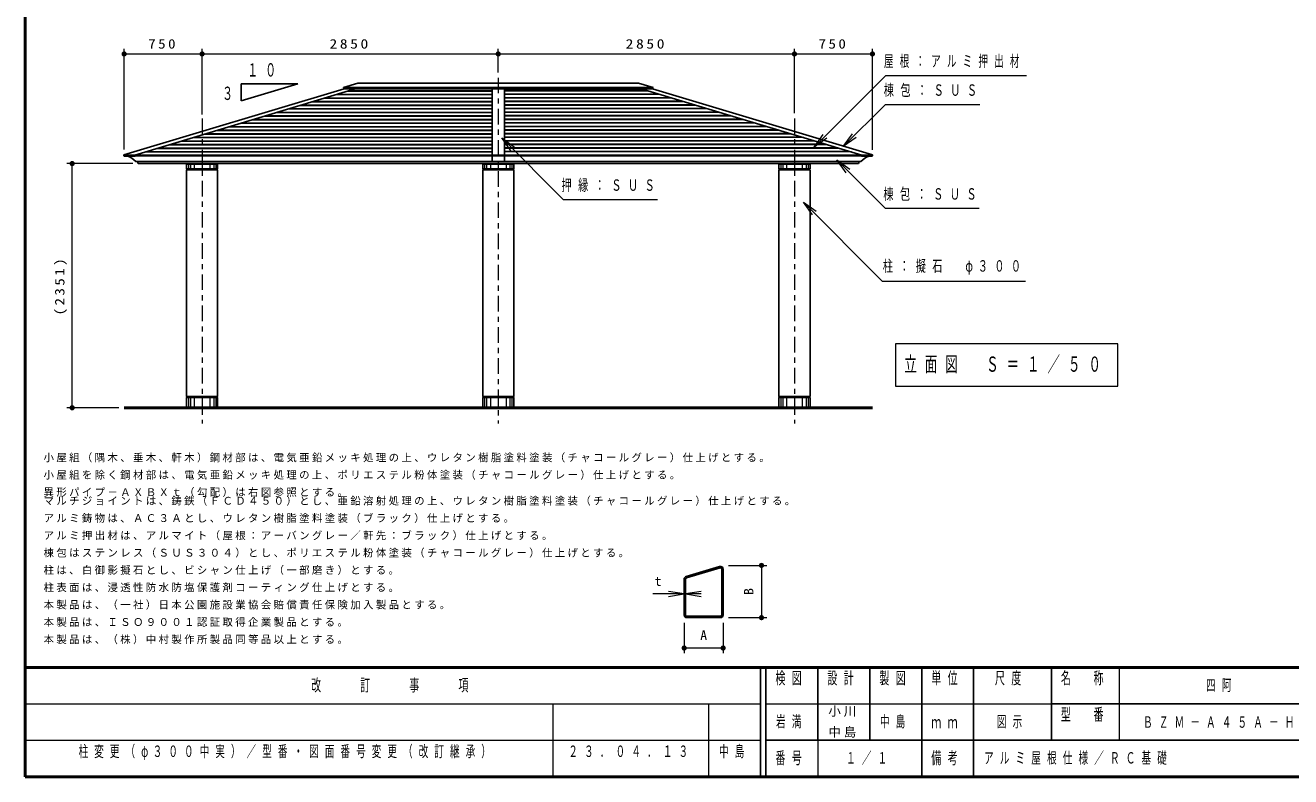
# Model space of a CAD drawing. Units: millimetres on the paper, with parts at other scales. Extents: x -385 to 224, y -9 to 267.
# Drawn here: x -385 to -141.5, y 0 to 144.6 of the extents above; entities that cross this region are included whole.
import ezdxf
from ezdxf.enums import TextEntityAlignment as Align

# ---------------------------------------------------------------- set-up
doc = ezdxf.new("R2010")
doc.units = ezdxf.units.MM
doc.linetypes.add('USER2', pattern=[6, 3, -1, 1, -1])
doc.layers.add('LY_1', color=190, linetype='Continuous', lineweight=25)
doc.styles.add('ＭＳ ゴシック', font='')
doc.styles.get('ＭＳ ゴシック').set_extended_font_data('MS Gothic')

# ---------------------------------------------------------------- blocks, each defined once
blk = doc.blocks.new('filled_dot')
at = {"color": 0, "linetype": 'Continuous', "lineweight": -2, "const_width": 1.25}
blk.add_lwpolyline([(-0.625, 0, 1), (0.625, 0, 1)], format="xyb", close=True, dxfattribs=at)
blk = doc.blocks.new('open_arrow')
at = {"color": 0, "linetype": 'Continuous', "lineweight": -2}
blk.add_lwpolyline([(7.5, 1.25), (0, 0), (7.5, -1.25)], dxfattribs=at)

msp = doc.modelspace()

# ---------------------------------------------------------------- linework, layer by layer
at = {"layer": 'LY_1', "color": 7, "lineweight": 50}
for p, q in [((-385, 267), (-385, 0)), ((-365.984, 70.995), (-293.984, 70.995)), ((-221.984, 70.995), (-293.984, 70.995)), ((-385, 21), (0, 21)), ((-385, 0), (0, 0))]:
    msp.add_line(p, q, dxfattribs=at)
at = {"layer": 'LY_1', "color": 7, "lineweight": 13}
for p, q in [((-365.984, 120.673), (-365.984, 140.092)), ((-365.984, 139.092), (-350.984, 139.092)), ((-350.984, 127.425), (-350.984, 140.092)), ((-350.984, 127.668), (-350.984, 140.092)), ((-350.984, 139.092), (-293.984, 139.092)), ((-293.984, 135.525), (-293.984, 140.092)), ((-293.984, 139.092), (-236.984, 139.092)), ((-236.984, 127.668), (-236.984, 140.092)), ((-236.984, 139.092), (-221.984, 139.092)), ((-221.984, 120.633), (-221.984, 140.092)), ((-293.323, 122.94), (-291.202, 120.819)), ((-293.323, 122.94), (-290.848, 121.172)), ((-291.555, 120.465), (-293.323, 122.94)), ((-233.215, 121.134), (-231.451, 123.611)), ((-233.215, 121.134), (-231.097, 123.258)), ((-230.743, 122.905), (-233.215, 121.134)), ((-227.589, 121.271), (-225.822, 123.746)), ((-227.589, 121.271), (-225.468, 123.393)), ((-225.115, 123.039), (-227.589, 121.271)), ((-364.295, 118.006), (-376.984, 118.006)), ((-375.984, 70.995), (-375.984, 118.006)), ((-353.609, 117.896), (-353.609, 116.995)), ((-353.234, 117.896), (-353.234, 116.995)), ((-352.484, 117.896), (-352.484, 116.995)), ((-350.984, 117.896), (-350.984, 116.995)), ((-349.484, 117.896), (-349.484, 116.995)), ((-348.734, 117.896), (-348.734, 116.995)), ((-348.359, 117.896), (-348.359, 116.995)), ((-296.609, 117.896), (-296.609, 116.995)), ((-296.234, 117.896), (-296.234, 116.995)), ((-295.484, 117.896), (-295.484, 116.995)), ((-293.984, 117.896), (-293.984, 116.995)), ((-292.484, 117.896), (-292.484, 116.995)), ((-291.734, 117.896), (-291.734, 116.995)), ((-291.359, 117.896), (-291.359, 116.995)), ((-239.609, 117.896), (-239.609, 116.995)), ((-239.234, 117.896), (-239.234, 116.995)), ((-238.484, 117.896), (-238.484, 116.995)), ((-236.984, 117.896), (-236.984, 116.995)), ((-235.484, 117.896), (-235.484, 116.995)), ((-234.734, 117.896), (-234.734, 116.995)), ((-234.359, 117.896), (-234.359, 116.995)), ((-228.832, 118.703), (-226.711, 116.582)), ((-228.832, 118.703), (-226.357, 116.935)), ((-227.065, 116.228), (-228.832, 118.703)), ((-235.258, 110.587), (-233.145, 108.457)), ((-235.258, 110.587), (-232.79, 108.81)), ((-233.499, 108.105), (-235.258, 110.587)), ((-217.556, 83.296), (-217.556, 75.163)), ((-174.756, 83.296), (-217.556, 83.296)), ((-174.756, 75.163), (-174.756, 83.296)), ((-217.556, 75.163), (-174.756, 75.163)), ((-366.984, 70.995), (-376.984, 70.995)), ((-353.609, 72.995), (-353.609, 70.995)), ((-353.234, 72.995), (-353.234, 70.995)), ((-352.484, 72.995), (-352.484, 70.995)), ((-350.984, 72.995), (-350.984, 70.995)), ((-349.484, 72.995), (-349.484, 70.995)), ((-348.734, 72.995), (-348.734, 70.995)), ((-348.359, 72.995), (-348.359, 70.995)), ((-296.609, 72.995), (-296.609, 70.995)), ((-296.234, 72.995), (-296.234, 70.995)), ((-295.484, 72.995), (-295.484, 70.995)), ((-293.984, 72.995), (-293.984, 70.995)), ((-292.484, 72.995), (-292.484, 70.995)), ((-291.734, 72.995), (-291.734, 70.995)), ((-291.359, 72.995), (-291.359, 70.995)), ((-239.609, 72.995), (-239.609, 70.995)), ((-239.234, 72.995), (-239.234, 70.995)), ((-238.484, 72.995), (-238.484, 70.995)), ((-236.984, 72.995), (-236.984, 70.995)), ((-235.484, 72.995), (-235.484, 70.995)), ((-234.734, 72.995), (-234.734, 70.995)), ((-234.359, 72.995), (-234.359, 70.995)), ((-249.706, 40.659), (-242.326, 40.659)), ((-243.326, 40.659), (-243.326, 30.609)), ((-254.944, 35.16), (-264.229, 35.16)), ((-258.206, 29.609), (-258.206, 23.76)), ((-250.706, 29.609), (-250.706, 23.76)), ((-249.706, 30.609), (-242.326, 30.609)), ((-250.706, 24.76), (-258.206, 24.76)), ((-174.5, 21), (-174.5, 7)), ((-385, 14), (-243.5, 14)), ((-283.5, 14), (-283.5, 0)), ((-253.5, 14), (-253.5, 0)), ((-242.5, 14), (-187.5, 14)), ((-385, 7), (-243.5, 7)), ((-232.5, 7), (-232.5, 0))]:
    msp.add_line(p, q, dxfattribs=at)
at = {"layer": 'LY_1', "color": 7, "linetype": 'USER2', "lineweight": 13}
for p, q in [((-293.984, 134.525), (-293.984, 67.966)), ((-350.984, 126.668), (-350.984, 67.966)), ((-236.984, 126.668), (-236.984, 67.966))]:
    msp.add_line(p, q, dxfattribs=at)
at = {"layer": 'LY_1', "color": 131}
for p, q in [((-323.656, 132.379), (-366.008, 119.673)), ((-321.49, 132.379), (-363.945, 119.642)), ((-266.479, 132.379), (-224.024, 119.642)), ((-264.313, 132.379), (-221.96, 119.673)), ((-365.97, 119.434), (-366.03, 119.633)), ((-365.97, 119.434), (-363.883, 119.434)), ((-363.883, 119.434), (-363.945, 119.642)), ((-224.086, 119.434), (-224.024, 119.642)), ((-221.999, 119.434), (-224.086, 119.434)), ((-221.999, 119.434), (-221.939, 119.633))]:
    msp.add_line(p, q, dxfattribs=at)
at = {"layer": 'LY_1', "color": 7}
for p, q in [((-343.472, 133.346), (-332.548, 133.346)), ((-343.472, 133.346), (-343.472, 130.068)), ((-343.472, 130.068), (-332.548, 133.345)), ((-295.184, 132.366), (-295.184, 118.376)), ((-292.784, 132.366), (-292.784, 118.376)), ((-363.412, 118.376), (-363.295, 117.986)), ((-363.295, 117.986), (-293.984, 117.986)), ((-224.674, 117.986), (-293.984, 117.986)), ((-224.557, 118.376), (-224.674, 117.986)), ((-257.832, 38.521), (-251.382, 40.456)), ((-251.309, 40.211), (-257.759, 38.276)), ((-250.969, 39.953), (-250.969, 31.134)), ((-250.706, 39.953), (-250.706, 31.134)), ((-258.206, 38.018), (-258.206, 31.134)), ((-257.944, 38.018), (-257.944, 31.134)), ((-257.681, 30.871), (-251.231, 30.871)), ((-251.231, 30.609), (-257.681, 30.609)), ((-202.5, 7), (-202.5, 0))]:
    msp.add_line(p, q, dxfattribs=at)
at = {"layer": 'LY_1', "color": 2}
for p, q in [((-320.984, 133.492), (-323.782, 132.653)), ((-323.782, 132.653), (-323.696, 132.366)), ((-323.782, 132.653), (-293.984, 132.653)), ((-323.696, 132.366), (-293.984, 132.366)), ((-320.984, 133.492), (-293.984, 133.492)), ((-266.984, 133.492), (-293.984, 133.492)), ((-264.187, 132.653), (-293.984, 132.653)), ((-264.273, 132.366), (-293.984, 132.366)), ((-266.984, 133.492), (-264.187, 132.653)), ((-264.187, 132.653), (-264.273, 132.366))]:
    msp.add_line(p, q, dxfattribs=at)
at = {"layer": 'LY_1', "color": 12, "lineweight": 13}
for p, q in [((-322.882, 131.961), (-295.184, 131.961)), ((-322.567, 132.055), (-295.184, 132.055)), ((-265.402, 132.055), (-292.784, 132.055)), ((-265.087, 131.961), (-292.784, 131.961)), ((-332.077, 129.203), (-295.184, 129.203)), ((-331.762, 129.297), (-295.184, 129.297)), ((-329.778, 129.892), (-295.184, 129.892)), ((-329.464, 129.986), (-295.184, 129.986)), ((-327.479, 130.582), (-295.184, 130.582)), ((-327.165, 130.676), (-295.184, 130.676)), ((-325.18, 131.271), (-295.184, 131.271)), ((-324.866, 131.366), (-295.184, 131.366)), ((-263.103, 131.366), (-292.784, 131.366)), ((-262.788, 131.271), (-292.784, 131.271)), ((-260.804, 130.676), (-292.784, 130.676)), ((-260.49, 130.582), (-292.784, 130.582)), ((-258.505, 129.986), (-292.784, 129.986)), ((-258.191, 129.892), (-292.784, 129.892)), ((-256.206, 129.297), (-292.784, 129.297)), ((-255.892, 129.203), (-292.784, 129.203)), ((-338.973, 127.134), (-295.184, 127.134)), ((-338.659, 127.228), (-295.184, 127.228)), ((-336.674, 127.823), (-295.184, 127.823)), ((-336.36, 127.918), (-295.184, 127.918)), ((-334.375, 128.513), (-295.184, 128.513)), ((-334.061, 128.607), (-295.184, 128.607)), ((-253.908, 128.607), (-292.784, 128.607)), ((-253.593, 128.513), (-292.784, 128.513)), ((-251.609, 127.918), (-292.784, 127.918)), ((-251.295, 127.823), (-292.784, 127.823)), ((-249.31, 127.228), (-292.784, 127.228)), ((-248.996, 127.134), (-292.784, 127.134)), ((-348.168, 124.375), (-295.184, 124.375)), ((-347.854, 124.469), (-295.184, 124.469)), ((-345.869, 125.065), (-295.184, 125.065)), ((-345.555, 125.159), (-295.184, 125.159)), ((-343.571, 125.754), (-295.184, 125.754)), ((-343.256, 125.849), (-295.184, 125.849)), ((-341.272, 126.444), (-295.184, 126.444)), ((-340.957, 126.538), (-295.184, 126.538)), ((-247.011, 126.538), (-292.784, 126.538)), ((-246.697, 126.444), (-292.784, 126.444)), ((-244.713, 125.849), (-292.784, 125.849)), ((-244.398, 125.754), (-292.784, 125.754)), ((-242.414, 125.159), (-292.784, 125.159)), ((-242.099, 125.065), (-292.784, 125.065)), ((-240.115, 124.469), (-292.784, 124.469)), ((-239.801, 124.375), (-292.784, 124.375)), ((-355.065, 122.306), (-295.184, 122.306)), ((-354.75, 122.401), (-295.184, 122.401)), ((-352.766, 122.996), (-295.184, 122.996)), ((-352.451, 123.09), (-295.184, 123.09)), ((-350.467, 123.685), (-295.184, 123.685)), ((-350.153, 123.78), (-295.184, 123.78)), ((-237.816, 123.78), (-292.784, 123.78)), ((-237.502, 123.685), (-292.784, 123.685)), ((-235.517, 123.09), (-292.784, 123.09)), ((-235.203, 122.996), (-292.784, 122.996)), ((-233.219, 122.401), (-292.784, 122.401)), ((-232.904, 122.306), (-292.784, 122.306)), ((-361.961, 120.237), (-295.184, 120.237)), ((-361.646, 120.332), (-295.184, 120.332)), ((-359.662, 120.927), (-295.184, 120.927)), ((-359.348, 121.021), (-295.184, 121.021)), ((-357.363, 121.617), (-295.184, 121.617)), ((-357.049, 121.711), (-295.184, 121.711)), ((-230.92, 121.711), (-292.784, 121.711)), ((-230.605, 121.617), (-292.784, 121.617)), ((-228.621, 121.021), (-292.784, 121.021)), ((-228.307, 120.927), (-292.784, 120.927)), ((-226.322, 120.332), (-292.784, 120.332)), ((-226.008, 120.237), (-292.784, 120.237))]:
    msp.add_line(p, q, dxfattribs=at)
at = {"layer": 'LY_1', "color": 4}
for p, q in [((-293.984, 119.642), (-365.984, 119.642)), ((-293.984, 119.455), (-363.889, 119.455)), ((-293.984, 119.642), (-221.984, 119.642)), ((-293.984, 119.455), (-224.08, 119.455)), ((-293.984, 118.376), (-363.75, 118.376)), ((-353.899, 117.995), (-353.985, 117.895)), ((-347.984, 117.896), (-353.984, 117.896)), ((-353.984, 117.894), (-353.984, 116.995)), ((-353.984, 116.995), (-347.984, 116.995)), ((-348.07, 117.995), (-353.899, 117.995)), ((-353.899, 116.995), (-353.899, 116.795)), ((-348.07, 116.995), (-348.07, 116.795)), ((-348.069, 117.996), (-347.984, 117.896)), ((-347.984, 117.894), (-347.984, 116.995)), ((-296.899, 117.995), (-296.985, 117.895)), ((-290.984, 117.896), (-296.984, 117.896)), ((-296.984, 117.894), (-296.984, 116.995)), ((-296.984, 116.995), (-290.984, 116.995)), ((-291.07, 117.995), (-296.899, 117.995)), ((-296.899, 116.995), (-296.899, 116.795)), ((-293.984, 118.376), (-224.218, 118.376)), ((-291.07, 116.995), (-291.07, 116.795)), ((-291.069, 117.996), (-290.984, 117.896)), ((-290.984, 117.894), (-290.984, 116.995)), ((-239.899, 117.995), (-239.985, 117.895)), ((-233.984, 117.896), (-239.984, 117.896)), ((-239.984, 117.894), (-239.984, 116.995)), ((-239.984, 116.995), (-233.984, 116.995)), ((-234.07, 117.995), (-239.899, 117.995)), ((-239.899, 116.995), (-239.899, 116.795)), ((-234.07, 116.995), (-234.07, 116.795)), ((-234.069, 117.996), (-233.984, 117.896)), ((-233.984, 117.894), (-233.984, 116.995)), ((-353.984, 116.795), (-347.984, 116.795)), ((-353.984, 116.795), (-353.984, 73.195)), ((-347.984, 116.795), (-347.984, 73.195)), ((-296.984, 116.795), (-290.984, 116.795)), ((-296.984, 116.795), (-296.984, 73.195)), ((-290.984, 116.795), (-290.984, 73.195)), ((-239.984, 116.795), (-233.984, 116.795)), ((-239.984, 116.795), (-239.984, 73.195)), ((-233.984, 116.795), (-233.984, 73.195)), ((-353.984, 73.195), (-347.984, 73.195)), ((-353.899, 73.195), (-353.899, 72.995)), ((-348.07, 73.195), (-348.07, 72.995)), ((-296.984, 73.195), (-290.984, 73.195)), ((-296.899, 73.195), (-296.899, 72.995)), ((-291.07, 73.195), (-291.07, 72.995)), ((-239.984, 73.195), (-233.984, 73.195)), ((-239.899, 73.195), (-239.899, 72.995)), ((-234.07, 73.195), (-234.07, 72.995)), ((-353.984, 72.995), (-347.984, 72.995)), ((-353.984, 72.995), (-353.984, 70.995)), ((-347.984, 72.995), (-347.984, 70.995)), ((-296.984, 72.995), (-290.984, 72.995)), ((-296.984, 72.995), (-296.984, 70.995)), ((-290.984, 72.995), (-290.984, 70.995)), ((-239.984, 72.995), (-233.984, 72.995)), ((-239.984, 72.995), (-239.984, 70.995)), ((-233.984, 72.995), (-233.984, 70.995))]:
    msp.add_line(p, q, dxfattribs=at)
at = {"layer": 'LY_1', "color": 211}
for p, q in [((-243.5, 21), (-243.5, 0)), ((-242.5, 21), (-242.5, 0)), ((-232.5, 21), (-232.5, 7)), ((-222.5, 21), (-222.5, 7)), ((-212.5, 21), (-212.5, 0)), ((-202.5, 21), (-202.5, 7)), ((-187.5, 21), (-187.5, 7)), ((-187.5, 14), (-70, 14)), ((-242.5, 7), (0, 7))]:
    msp.add_line(p, q, dxfattribs=at)
at = {"layer": 'LY_1', "color": 7, "lineweight": 13}
for points in [[(-233.215, 121.134), (-219.432, 134.962), (-192.35, 134.962)], [(-227.589, 121.271), (-219.486, 129.375), (-201.34, 129.375)], [(-293.323, 122.94), (-281.466, 111.083), (-263.361, 111.083)], [(-228.832, 118.703), (-219.514, 109.385), (-201.426, 109.385)], [(-235.258, 110.587), (-220.137, 95.353), (-192.534, 95.353)]]:
    msp.add_lwpolyline(points, dxfattribs=at)
at = {"layer": 'LY_1', "color": 131}
for centre, start, end in [((-365.999, 119.642), 106.69924, 196.69924), ((-221.97, 119.642), 343.30076, 73.30076)]:
    msp.add_arc(centre, 0.032, start, end, dxfattribs=at)
at = {"layer": 'LY_1', "color": 4}
for centre, start, end in [((-366.202, 116.319), 40.00125, 76.72173), ((-221.767, 116.319), 103.27827, 139.99875)]:
    msp.add_arc(centre, 3.2, start, end, dxfattribs=at)
at = {"layer": 'LY_1', "color": 7}
for centre, radius, start, end in [((-251.231, 39.953), 0.525, 0, 106.69926), ((-251.231, 39.953), 0.263, 0, 106.70022), ((-257.681, 38.018), 0.525, 106.69783, 179.99996), ((-257.681, 38.018), 0.263, 106.70023, 179.99996), ((-257.681, 31.134), 0.525, 179.99998, 270.00003), ((-257.681, 31.134), 0.263, 179.99998, 270.00003), ((-251.231, 31.134), 0.525, 270.00002, 0), ((-251.231, 31.134), 0.263, 270.00002, 0)]:
    msp.add_arc(centre, radius, start, end, dxfattribs=at)

# ---------------------------------------------------------------- block references
at = {"layer": 'LY_1', "color": 7, "lineweight": 13, "xscale": 0.4, "yscale": 0.4}
for name, p in [('filled_dot', (-365.984, 139.092)), ('filled_dot', (-350.984, 139.092)), ('filled_dot', (-293.984, 139.092)), ('filled_dot', (-236.984, 139.092)), ('open_arrow', (-257.944, 35.16)), ('filled_dot', (-258.206, 24.76))]:
    msp.add_blockref(name, p, dxfattribs=at)
for name, p, rotation in [('filled_dot', (-350.984, 139.092), 180), ('filled_dot', (-293.984, 139.092), 180), ('filled_dot', (-236.984, 139.092), 180), ('filled_dot', (-221.984, 139.092), 180), ('filled_dot', (-375.984, 118.006), 270), ('filled_dot', (-375.984, 70.995), 90), ('filled_dot', (-243.326, 40.659), 270), ('open_arrow', (-258.206, 35.16), 180), ('filled_dot', (-243.326, 30.609), 90), ('filled_dot', (-250.706, 24.76), 180)]:
    msp.add_blockref(name, p, dxfattribs=dict(at, rotation=rotation))

# ---------------------------------------------------------------- texts
at = {"layer": 'LY_1', "color": 7, "style": 'ＭＳ ゴシック', "width": 0.6}
msp.add_text('３', height=2.566, dxfattribs=at).set_placement((-346.076, 131.514), align=Align.MIDDLE_CENTER)
at = {"layer": 'LY_1', "color": 7, "style": 'ＭＳ ゴシック', "width": 1.05}
for s, p in [('t', (-263.229, 36.16)), ('A', (-254.456, 25.76))]:
    msp.add_text(s, height=1.833, dxfattribs=at).set_placement(p, align=Align.BOTTOM_CENTER)
msp.add_text('B', height=1.833, rotation=90, dxfattribs=at).set_placement((-244.326, 35.634), align=Align.BOTTOM_CENTER)
at = {"layer": 'LY_1', "color": 7, "style": 'ＭＳ ゴシック'}
for s, insert, char_height, attachment_point in [('\\T1.33;\\W1.15;750', (-358.484, 140.092), 1.833, 8), ('\\T1.33;\\W1.2;2850', (-322.484, 140.092), 1.833, 8), ('\\T1.33;\\W1.2;2850', (-265.484, 140.092), 1.833, 8), ('\\T1.33;\\W1.15;750', (-229.484, 140.092), 1.833, 8), ('\\T1.64;\\W0.6;屋根：アルミ押出材', (-219.766, 137.612), 2.199, 4), ('\\T1.64;\\W0.6;１０', (-338.833, 136.007), 2.566, 5), ('\\T1.64;\\W0.65;棟包：ＳＵＳ', (-219.794, 132.025), 2.199, 4), ('\\T1.64;\\W0.65;押縁：ＳＵＳ', (-281.815, 113.733), 2.199, 4), ('\\T1.64;\\W0.65;棟包：ＳＵＳ', (-219.881, 112.035), 2.199, 4), ('\\T1.63;\\W0.65;柱：擬石\u3000φ３００', (-219.993, 98.003), 2.199, 4), ('\\T1.64;\\W0.6;立面図\u3000Ｓ＝１／５０', (-196.156, 79.23), 2.933, 5), ('\\T1.23;小屋組（隅木、垂木、軒木）鋼材部は、電気亜鉛メッキ処理の上、ウレタン樹脂塗料塗装（チャコールグレー）仕上げとする。', (-381.488, 60.485), 1.466, 7), ('\\T1.23;小屋組を除く鋼材部は、電気亜鉛メッキ処理の上、ポリエステル粉体塗装（チャコールグレー）仕上げとする。', (-381.488, 57.152), 1.466, 7), ('\\T1.23;異形パイプ－ＡＸＢＸｔ（勾配）は右図参照とする。', (-381.488, 53.819), 1.466, 7), ('\\T1.23;マルチジョイントは、鋳鉄（ＦＣＤ４５０）とし、亜鉛溶射処理の上、ウレタン樹脂塗料塗装（チャコールグレー）仕上げとする。', (-381.488, 53.819), 1.466, 1), ('\\T1.23;アルミ鋳物は、ＡＣ３Ａとし、ウレタン樹脂塗料塗装（ブラック）仕上げとする。', (-381.488, 50.485), 1.466, 1), ('\\T1.23;アルミ押出材は、アルマイト（屋根：アーバングレー／軒先：ブラック）仕上げとする。', (-381.488, 47.152), 1.466, 1), ('\\T1.23;棟包はステンレス（ＳＵＳ３０４）とし、ポリエステル粉体塗装（チャコールグレー）仕上げとする。', (-381.488, 43.819), 1.466, 1), ('\\T1.23;柱は、白御影擬石とし、ビシャン仕上げ（一部磨き）とする。', (-381.488, 40.485), 1.466, 1), ('\\T1.23;柱表面は、浸透性防水防塩保護剤コーティング仕上げとする。', (-381.488, 37.152), 1.466, 1), ('\\T1.23;本製品は、（一社）日本公園施設業協会賠償責任保険加入製品とする。', (-381.488, 33.819), 1.466, 1), ('\\T1.23;本製品は、ＩＳＯ９００１認証取得企業製品とする。', (-381.488, 30.485), 1.466, 1), ('\\T1.23;本製品は、（株）中村製作所製品同等品以上とする。', (-381.488, 27.152), 1.466, 1), ('\\T1.64;\\W0.6;四阿', (-154.75, 17.5), 2.199, 5), ('\\T1.23;小川', (-227.5, 12.5), 1.76, 5), ('\\T1.64;\\W0.6;岩満', (-237.5, 10.5), 2.199, 5), ('\\T1.23;中島', (-227.5, 8.5), 1.76, 5), ('\\T1.64;\\W0.6;中島', (-217.5, 10.5), 2.199, 5), ('\\T1.64;\\W0.6;図示', (-195, 10.5), 2.199, 5), ('\\T1.64;\\W0.6;ＢＺＭ－Ａ４５Ａ－Ｈ', (-154.75, 10.5), 2.199, 5), ('\\T1.63;\\W0.6;柱変更（φ３００中実）／型番・図面番号変更（改訂継承）', (-374.75, 6), 2.199, 1), ('\\T1.64;\\W0.6;２３．０４．１３', (-280.5, 6), 2.199, 1), ('\\T1.64;\\W0.6;中島', (-251.5, 6), 2.199, 1), ('\\T1.64;\\W0.6;１／１', (-222.5, 3.5), 2.199, 5), ('\\T1.64;\\W0.6;アルミ屋根仕様／ＲＣ基礎', (-200.5, 3.5), 2.199, 4)]:
    msp.add_mtext(s, dxfattribs=dict(at, insert=insert, char_height=char_height, attachment_point=attachment_point))
at = {"layer": 'LY_1', "color": 7, "insert": (-376.984, 94.5), "char_height": 1.833, "attachment_point": 8, "rotation": 90, "style": 'ＭＳ ゴシック'}
msp.add_mtext('\\T1.33;\\W1.15;(2351)', dxfattribs=at)
at = {"layer": 'LY_1', "color": 4, "char_height": 2.346, "style": 'ＭＳ ゴシック'}
for s, insert, attachment_point in [('\\T1.64;\\W0.6;検図', (-237.5, 20.167), 2), ('\\T1.64;\\W0.6;設計', (-227.5, 20.167), 2), ('\\T1.64;\\W0.6;製図', (-217.5, 20.167), 2), ('\\T1.64;\\W0.6;単位', (-207.5, 20.167), 2), ('\\T1.64;\\W0.6;尺度', (-195.25, 20.167), 2), ('\\T1.64;\\W0.6;名\u3000称', (-181, 20.167), 2), ('\\T1.64;\\W0.6;改\u3000\u3000訂\u3000\u3000事\u3000\u3000項', (-314.25, 17.5), 5), ('\\T1.64;\\W0.6;型\u3000番', (-181, 13.167), 2), ('\\T1.64;\\W0.6;ｍｍ', (-207.5, 10.5), 5), ('\\T1.64;\\W0.6;番号', (-237.5, 3.5), 5), ('\\T1.64;\\W0.6;備考', (-207.5, 3.5), 5)]:
    msp.add_mtext(s, dxfattribs=dict(at, insert=insert, attachment_point=attachment_point))

doc.saveas('drawing.dxf')
